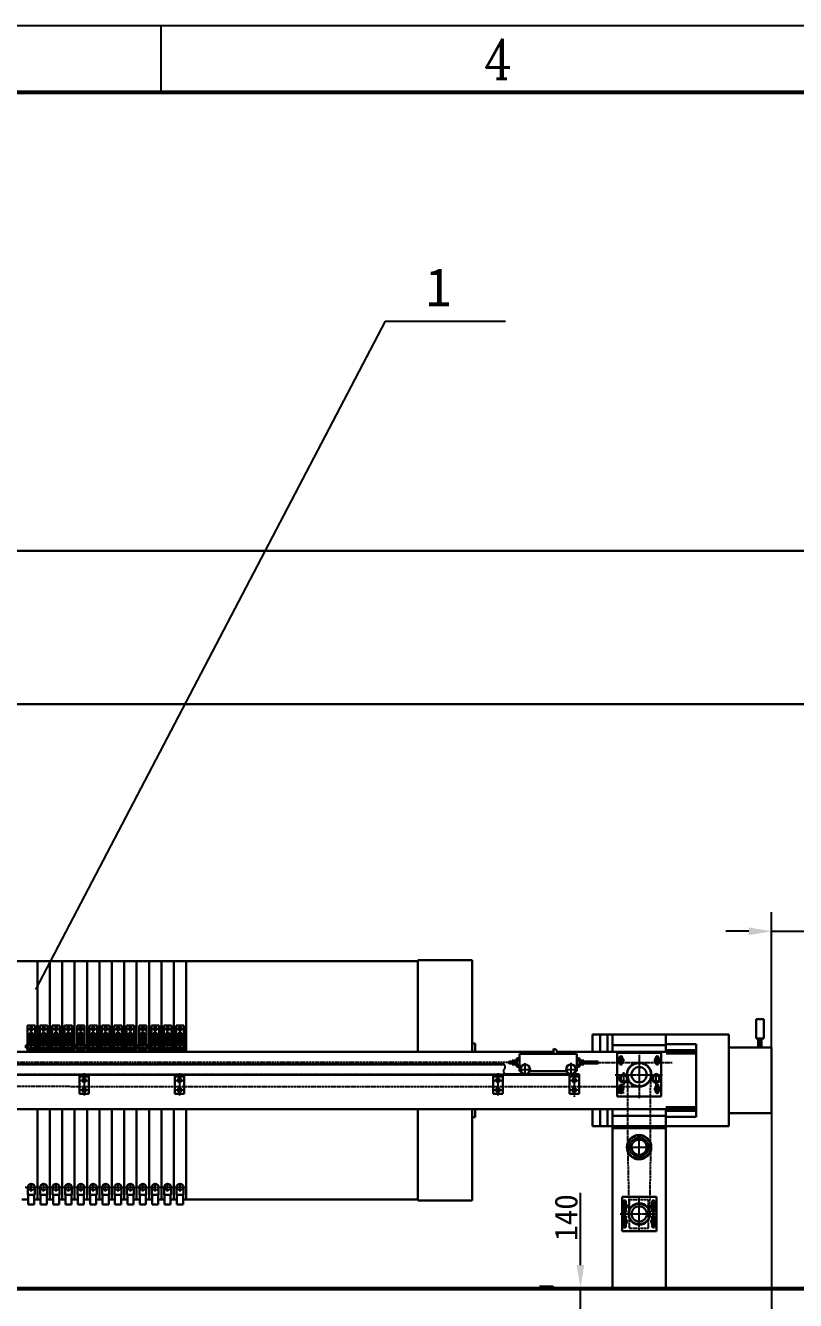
# Model space of a CAD drawing. Header units: millimetres. Extents: x 36943 to 66361, y 17600 to 38376.
# Drawn here: x 47671 to 51709, y 31693 to 38376 of the extents above; entities that cross this region are included whole.
import ezdxf
from ezdxf.enums import TextEntityAlignment as Align

# ---------------------------------------------------------------- set-up
doc = ezdxf.new("R2010")
doc.units = ezdxf.units.MM
doc.header["$PDMODE"] = 34
doc.linetypes.add('ACAD_ISO02W100', pattern=[15, 12, -3])
doc.linetypes.add('JIS_08_11', pattern=[12.8, 11, -0.6, 0.6, -0.6])
for name, color, linetype, lineweight in [('01粗实线', 7, 'Continuous', 30), ('02细实线', 5, 'Continuous', 25), ('03虚线', 3, 'ACAD_ISO02W100', 25), ('04细点划线', 1, 'JIS_08_11', 25)]:
    doc.layers.add(name, color=color, linetype=linetype, lineweight=lineweight)
doc.layers.add('09标注线', color=5, linetype='Continuous')
doc.layers.add('C', color=130, linetype='Continuous')
doc.styles.add('C', font='complex.shx', dxfattribs={"width": 0.85})
doc.styles.get("Standard").update_dxf_attribs({"font": 'SimSun.ttf'})
doc.dimstyles.new('ISO-25-50', dxfattribs={"dimtxt": 120, "dimasz": 120, "dimexe": 100, "dimexo": 0, "dimgap": 15, "dimtad": 1, "dimdec": 0, "dimdsep": 46, "dimtxsty": 'Standard', "dimcen": 10, "dimadec": 0, "dimazin": 0, "dimtfac": 1, "dimtdec": 0, "dimtmove": 0, "dimatfit": 3, "dimldrblk": 'CLOSEDBLANK', "dimfxl": 0, "dimarcsym": 0})

# ---------------------------------------------------------------- blocks, each defined once
blk = doc.blocks.new('*D17')
at = {"layer": '09标注线', "color": 0, "lineweight": -2}
for p, q in [((43118.8, 32862.9), (43118.8, 27088.3)), ((51583.8, 32674.4), (51583.8, 27088.3)), ((51463.8, 27188.3), (43238.8, 27188.3))]:
    blk.add_line(p, q, dxfattribs=at)
at = {"layer": '09标注线', "color": 0}
for points in [[(43238.8, 27208.3), (43238.8, 27168.3), (43118.8, 27188.3)], [(51463.8, 27208.3), (51463.8, 27168.3), (51583.8, 27188.3)]]:
    blk.add_solid(points, dxfattribs=at)
at = {"layer": 'Defpoints', "color": 0}
for p in [(43118.8, 32862.9), (51583.8, 32674.4), (43118.8, 27188.3)]:
    blk.add_point(p, dxfattribs=at)
at = {"layer": '09标注线', "color": 0, "insert": (47351.3, 27263.3), "char_height": 120, "attachment_point": 5}
blk.add_mtext('8270', dxfattribs=at)
blk = doc.blocks.new('_ClosedBlank')
at = {"color": 0, "linetype": 'ByBlock', "lineweight": -2}
for p, q in [((-1, 0.167), (0, 0)), ((-1, 0.167), (-1, -0.167)), ((0, 0), (-1, -0.167))]:
    blk.add_line(p, q, dxfattribs=at)
blk = doc.blocks.new('*D5')
at = {"layer": '09标注线', "color": 0, "lineweight": -2}
for p, q in [((50581.4, 31879.2), (50581.4, 32257.2)), ((50444.4, 31759.2), (50681.4, 31759.2)), ((50581.4, 31619.2), (50581.4, 31759.2)), ((50381.3, 31619.2), (50681.4, 31619.2)), ((50581.4, 31499.2), (50581.4, 31379.2))]:
    blk.add_line(p, q, dxfattribs=at)
at = {"layer": '09标注线', "color": 0}
for points in [[(50561.4, 31879.2), (50601.4, 31879.2), (50581.4, 31759.2)], [(50561.4, 31499.2), (50601.4, 31499.2), (50581.4, 31619.2)]]:
    blk.add_solid(points, dxfattribs=at)
at = {"layer": 'Defpoints', "color": 0}
for p in [(50444.4, 31759.2), (50381.3, 31619.2), (50581.4, 31619.2)]:
    blk.add_point(p, dxfattribs=at)
at = {"layer": '09标注线', "color": 0, "insert": (50506.4, 32128.2), "char_height": 120, "attachment_point": 5, "rotation": 90}
blk.add_mtext('140', dxfattribs=at)
blk = doc.blocks.new('*D3')
at = {"layer": '09标注线', "color": 0, "lineweight": -2}
for p, q in [((51583.8, 33019.4), (51583.8, 33728.7)), ((51834.2, 31759.2), (51834.2, 33728.7)), ((51463.8, 33628.7), (51343.8, 33628.7)), ((51583.8, 33628.7), (51834.2, 33628.7)), ((51954.2, 33628.7), (52456.2, 33628.7))]:
    blk.add_line(p, q, dxfattribs=at)
at = {"layer": '09标注线', "color": 0}
for points in [[(51463.8, 33648.7), (51463.8, 33608.7), (51583.8, 33628.7)], [(51954.2, 33648.7), (51954.2, 33608.7), (51834.2, 33628.7)]]:
    blk.add_solid(points, dxfattribs=at)
at = {"layer": 'Defpoints', "color": 0}
for p in [(51834.2, 33628.7), (51583.8, 33019.4), (51834.2, 31759.2)]:
    blk.add_point(p, dxfattribs=at)
at = {"layer": '09标注线', "color": 0, "insert": (52265.2, 33719.7), "char_height": 120, "attachment_point": 5}
blk.add_mtext('(250)', dxfattribs=at)

msp = doc.modelspace()

# ---------------------------------------------------------------- linework, layer by layer
at = {"color": 1, "lineweight": -3}
for q in [(47723.2, 33324.1), (50188.7, 36825.9)]:
    msp.add_line((49557.4, 36825.9), q, dxfattribs=at)
for centre, radius, start, end in [((50611.7, 32940.9), 6.05, 61.32288, 138.60618), ((50888.8, 32496.5), 40, 180.00083, 0.00083)]:
    msp.add_arc(centre, radius, start, end)
at = {"layer": '01粗实线'}
for p, q in [((43658.8, 33471.9), (49728.8, 33471.9)), ((47733.8, 32996.9), (47733.8, 33471.9)), ((47798.8, 32996.9), (47798.8, 33471.9)), ((47863.8, 32996.9), (47863.8, 33471.9)), ((47928.8, 32996.9), (47928.8, 33471.9)), ((47993.8, 32996.9), (47993.8, 33471.9)), ((48058.8, 32996.9), (48058.8, 33471.9)), ((48123.8, 32996.9), (48123.8, 33471.9)), ((48188.8, 32996.9), (48188.8, 33471.9)), ((48253.8, 32996.9), (48253.8, 33471.9)), ((48318.8, 32996.9), (48318.8, 33471.9)), ((48383.8, 32996.9), (48383.8, 33471.9)), ((48448.8, 32996.9), (48448.8, 33471.9)), ((48513.8, 32996.9), (48513.8, 33471.9)), ((49728.8, 32996.9), (49728.8, 33476.9)), ((49728.8, 33476.9), (50012.8, 33476.9)), ((50012.8, 32996.9), (50012.8, 33476.9)), ((51502.6, 33067.5), (51502.6, 33167.5)), ((51502.6, 33167.5), (51542.6, 33167.5)), ((51542.6, 33167.5), (51542.6, 33067.5)), ((47681.3, 33134.9), (47721.3, 33134.9)), ((47681.3, 32996.9), (47681.3, 33134.9)), ((47691.3, 33094.9), (47711.3, 33094.9)), ((47691.3, 33031.9), (47691.3, 33094.9)), ((47711.3, 33031.9), (47711.3, 33094.9)), ((47721.3, 32996.9), (47721.3, 33134.9)), ((47746.3, 33134.9), (47786.3, 33134.9)), ((47746.3, 32996.9), (47746.3, 33134.9)), ((47756.3, 33094.9), (47776.3, 33094.9)), ((47756.3, 33031.9), (47756.3, 33094.9)), ((47776.3, 33031.9), (47776.3, 33094.9)), ((47786.3, 32996.9), (47786.3, 33134.9)), ((47811.3, 33134.9), (47851.3, 33134.9)), ((47811.3, 32996.9), (47811.3, 33134.9)), ((47821.3, 33094.9), (47841.3, 33094.9)), ((47821.3, 33031.9), (47821.3, 33094.9)), ((47841.3, 33031.9), (47841.3, 33094.9)), ((47851.3, 32996.9), (47851.3, 33134.9)), ((47876.3, 33134.9), (47916.3, 33134.9)), ((47876.3, 32996.9), (47876.3, 33134.9)), ((47886.3, 33094.9), (47906.3, 33094.9)), ((47886.3, 33031.9), (47886.3, 33094.9)), ((47906.3, 33031.9), (47906.3, 33094.9)), ((47916.3, 32996.9), (47916.3, 33134.9)), ((47941.3, 33134.9), (47981.3, 33134.9)), ((47941.3, 32996.9), (47941.3, 33134.9)), ((47951.3, 33094.9), (47971.3, 33094.9)), ((47951.3, 33031.9), (47951.3, 33094.9)), ((47971.3, 33031.9), (47971.3, 33094.9)), ((47981.3, 32996.9), (47981.3, 33134.9)), ((48006.3, 33134.9), (48046.3, 33134.9)), ((48006.3, 32996.9), (48006.3, 33134.9)), ((48016.3, 33094.9), (48036.3, 33094.9)), ((48016.3, 33031.9), (48016.3, 33094.9)), ((48036.3, 33031.9), (48036.3, 33094.9)), ((48046.3, 32996.9), (48046.3, 33134.9)), ((48071.3, 33134.9), (48111.3, 33134.9)), ((48071.3, 32996.9), (48071.3, 33134.9)), ((48081.3, 33094.9), (48101.3, 33094.9)), ((48081.3, 33031.9), (48081.3, 33094.9)), ((48101.3, 33031.9), (48101.3, 33094.9)), ((48111.3, 32996.9), (48111.3, 33134.9)), ((48136.3, 33134.9), (48176.3, 33134.9)), ((48136.3, 32996.9), (48136.3, 33134.9)), ((48146.3, 33094.9), (48166.3, 33094.9)), ((48146.3, 33031.9), (48146.3, 33094.9)), ((48166.3, 33031.9), (48166.3, 33094.9)), ((48176.3, 32996.9), (48176.3, 33134.9)), ((48201.3, 33134.9), (48241.3, 33134.9)), ((48201.3, 32996.9), (48201.3, 33134.9)), ((48211.3, 33094.9), (48231.3, 33094.9)), ((48211.3, 33031.9), (48211.3, 33094.9)), ((48231.3, 33031.9), (48231.3, 33094.9)), ((48241.3, 32996.9), (48241.3, 33134.9)), ((48266.3, 33134.9), (48306.3, 33134.9)), ((48266.3, 32996.9), (48266.3, 33134.9)), ((48276.3, 33094.9), (48296.3, 33094.9)), ((48276.3, 33031.9), (48276.3, 33094.9)), ((48296.3, 33031.9), (48296.3, 33094.9)), ((48306.3, 32996.9), (48306.3, 33134.9)), ((48331.3, 33134.9), (48371.3, 33134.9)), ((48331.3, 32996.9), (48331.3, 33134.9)), ((48341.3, 33094.9), (48361.3, 33094.9)), ((48341.3, 33031.9), (48341.3, 33094.9)), ((48361.3, 33031.9), (48361.3, 33094.9)), ((48371.3, 32996.9), (48371.3, 33134.9)), ((48396.3, 33134.9), (48436.3, 33134.9)), ((48396.3, 32996.9), (48396.3, 33134.9)), ((48406.3, 33094.9), (48426.3, 33094.9)), ((48406.3, 33031.9), (48406.3, 33094.9)), ((48426.3, 33031.9), (48426.3, 33094.9)), ((48436.3, 32996.9), (48436.3, 33134.9)), ((48461.3, 33134.9), (48501.3, 33134.9)), ((48461.3, 32996.9), (48461.3, 33134.9)), ((48471.3, 33094.9), (48491.3, 33094.9)), ((48471.3, 33031.9), (48471.3, 33094.9)), ((48491.3, 33031.9), (48491.3, 33094.9)), ((48501.3, 32996.9), (48501.3, 33134.9)), ((50643.8, 33086.9), (50643.8, 32996.9)), ((51358.8, 33086.9), (50643.8, 33086.9)), ((50683.8, 33086.9), (50683.8, 32996.9)), ((50723.8, 33086.9), (50723.8, 32996.9)), ((50748.8, 33086.9), (50748.8, 32996.9)), ((51028.8, 33086.9), (51028.8, 32996.9)), ((51358.8, 32606.9), (51358.8, 33086.9)), ((47673.3, 33031.9), (47729.3, 33031.9)), ((47673.3, 33031.9), (47673.3, 33016.9)), ((47673.3, 33016.9), (47729.3, 33016.9)), ((47691.3, 32996.9), (47691.3, 33016.9)), ((47711.3, 32996.9), (47711.3, 33016.9)), ((47729.3, 33031.9), (47729.3, 33016.9)), ((47738.3, 33031.9), (47794.3, 33031.9)), ((47738.3, 33031.9), (47738.3, 33016.9)), ((47738.3, 33016.9), (47794.3, 33016.9)), ((47756.3, 32996.9), (47756.3, 33016.9)), ((47776.3, 32996.9), (47776.3, 33016.9)), ((47794.3, 33031.9), (47794.3, 33016.9)), ((47803.3, 33031.9), (47859.3, 33031.9)), ((47803.3, 33031.9), (47803.3, 33016.9)), ((47803.3, 33016.9), (47859.3, 33016.9)), ((47821.3, 32996.9), (47821.3, 33016.9)), ((47841.3, 32996.9), (47841.3, 33016.9)), ((47859.3, 33031.9), (47859.3, 33016.9)), ((47868.3, 33031.9), (47924.3, 33031.9)), ((47868.3, 33031.9), (47868.3, 33016.9)), ((47868.3, 33016.9), (47924.3, 33016.9)), ((47886.3, 32996.9), (47886.3, 33016.9)), ((47906.3, 32996.9), (47906.3, 33016.9)), ((47924.3, 33031.9), (47924.3, 33016.9)), ((47933.3, 33031.9), (47989.3, 33031.9)), ((47933.3, 33031.9), (47933.3, 33016.9)), ((47933.3, 33016.9), (47989.3, 33016.9)), ((47951.3, 32996.9), (47951.3, 33016.9)), ((47971.3, 32996.9), (47971.3, 33016.9)), ((47989.3, 33031.9), (47989.3, 33016.9)), ((47998.3, 33031.9), (48054.3, 33031.9)), ((47998.3, 33031.9), (47998.3, 33016.9)), ((47998.3, 33016.9), (48054.3, 33016.9)), ((48016.3, 32996.9), (48016.3, 33016.9)), ((48036.3, 32996.9), (48036.3, 33016.9)), ((48054.3, 33031.9), (48054.3, 33016.9)), ((48063.3, 33031.9), (48119.3, 33031.9)), ((48063.3, 33031.9), (48063.3, 33016.9)), ((48063.3, 33016.9), (48119.3, 33016.9)), ((48081.3, 32996.9), (48081.3, 33016.9)), ((48101.3, 32996.9), (48101.3, 33016.9)), ((48119.3, 33031.9), (48119.3, 33016.9)), ((48128.3, 33031.9), (48184.3, 33031.9)), ((48128.3, 33031.9), (48128.3, 33016.9)), ((48128.3, 33016.9), (48184.3, 33016.9)), ((48146.3, 32996.9), (48146.3, 33016.9)), ((48166.3, 32996.9), (48166.3, 33016.9)), ((48184.3, 33031.9), (48184.3, 33016.9)), ((48193.3, 33031.9), (48249.3, 33031.9)), ((48193.3, 33031.9), (48193.3, 33016.9)), ((48193.3, 33016.9), (48249.3, 33016.9)), ((48211.3, 32996.9), (48211.3, 33016.9)), ((48231.3, 32996.9), (48231.3, 33016.9)), ((48249.3, 33031.9), (48249.3, 33016.9)), ((48258.3, 33031.9), (48314.3, 33031.9)), ((48258.3, 33031.9), (48258.3, 33016.9)), ((48258.3, 33016.9), (48314.3, 33016.9)), ((48276.3, 32996.9), (48276.3, 33016.9)), ((48296.3, 32996.9), (48296.3, 33016.9)), ((48314.3, 33031.9), (48314.3, 33016.9)), ((48323.3, 33031.9), (48379.3, 33031.9)), ((48323.3, 33031.9), (48323.3, 33016.9)), ((48323.3, 33016.9), (48379.3, 33016.9)), ((48341.3, 32996.9), (48341.3, 33016.9)), ((48361.3, 32996.9), (48361.3, 33016.9)), ((48379.3, 33031.9), (48379.3, 33016.9)), ((48388.3, 33031.9), (48444.3, 33031.9)), ((48388.3, 33031.9), (48388.3, 33016.9)), ((48388.3, 33016.9), (48444.3, 33016.9)), ((48406.3, 32996.9), (48406.3, 33016.9)), ((48426.3, 32996.9), (48426.3, 33016.9)), ((48444.3, 33031.9), (48444.3, 33016.9)), ((48453.3, 33031.9), (48509.3, 33031.9)), ((48453.3, 33031.9), (48453.3, 33016.9)), ((48453.3, 33016.9), (48509.3, 33016.9)), ((48471.3, 32996.9), (48471.3, 33016.9)), ((48491.3, 32996.9), (48491.3, 33016.9)), ((48509.3, 33031.9), (48509.3, 33016.9)), ((50012.8, 33039.9), (50028.8, 33039.9)), ((50028.8, 32996.9), (50028.8, 33039.9)), ((50748.8, 33031.9), (51028.8, 33031.9)), ((51028.8, 33036.9), (51188.8, 33036.9)), ((51028.8, 33036.9), (51028.8, 32996.9)), ((51188.8, 33036.9), (51188.8, 32656.9)), ((51358.8, 33019.4), (51583.8, 33019.4)), ((51542.6, 33067.5), (51502.6, 33067.5)), ((51513.9, 33067.5), (51513.9, 33019.4)), ((51531.3, 33067.5), (51531.3, 33019.4)), ((51583.8, 33019.4), (51583.8, 32674.4)), ((43638.8, 32996.9), (50440.5, 32996.9)), ((50247.1, 32950.9), (50223.9, 32950.9)), ((50223.9, 32950.9), (50223.9, 32945.6)), ((50247.1, 32959), (50247.1, 32922.9)), ((50261.8, 32964), (50247.5, 32964)), ((50247.5, 32953.9), (50261.8, 32953.9)), ((50261.8, 32895.9), (50261.8, 32985.9)), ((50261.8, 32985.9), (50561.8, 32985.9)), ((50440.5, 33012.8), (50440.5, 32985.9)), ((50459, 32996.9), (51028.8, 32996.9)), ((50459.2, 32994.2), (50459.2, 32985.9)), ((50561.8, 32895.9), (50561.8, 32985.9)), ((50561.8, 32964), (50576.2, 32964)), ((50576.2, 32953.9), (50561.8, 32953.9)), ((50576.6, 32959), (50576.6, 32922.9)), ((50576.6, 32950.9), (50599.3, 32950.9)), ((50599.3, 32950.9), (50599.3, 32945.7)), ((50773.8, 32762), (50773.8, 32992)), ((51003.8, 32992), (50773.8, 32992)), ((50786.8, 32967), (50786.8, 32963)), ((50800.8, 32967.1), (50800.8, 32963)), ((50976.8, 32967), (50976.8, 32963)), ((50990.8, 32967.1), (50990.8, 32963)), ((51003.8, 32762), (51003.8, 32992)), ((51028.8, 32996.9), (51188.8, 32996.9)), ((43453.8, 32932.9), (50178.6, 32932.9)), ((50230.9, 32944.9), (50211.9, 32944.9)), ((50230.9, 32943.8), (50211.9, 32943.8)), ((50230.9, 32938), (50211.9, 32938)), ((50230.9, 32936.9), (50211.9, 32936.9)), ((50223.9, 32936.2), (50223.9, 32930.9)), ((50247.1, 32930.9), (50223.9, 32930.9)), ((50247.5, 32928), (50261.8, 32928)), ((50261.8, 32917.8), (50247.5, 32917.8)), ((50261.8, 32895.9), (50268.5, 32895.9)), ((50315.1, 32895.9), (50508.5, 32895.9)), ((50555.1, 32895.9), (50561.8, 32895.9)), ((50576.2, 32928), (50561.8, 32928)), ((50561.8, 32917.8), (50576.2, 32917.8)), ((50576.6, 32930.9), (50599.3, 32930.9)), ((50592.7, 32944.9), (50611.7, 32944.9)), ((50592.7, 32943.8), (50611.7, 32943.8)), ((50592.7, 32938), (50611.7, 32938)), ((50592.7, 32936.9), (50611.7, 32936.9)), ((50599.3, 32936.1), (50599.3, 32930.9)), ((50786.8, 32941), (50786.8, 32937)), ((50800.8, 32941), (50800.8, 32937)), ((50976.8, 32941), (50976.8, 32937)), ((50990.8, 32941), (50990.8, 32937)), ((43453.8, 32876.9), (50573.8, 32876.9)), ((47953.8, 32876.9), (47953.8, 32776.9)), ((47953.8, 32876.9), (48003.8, 32876.9)), ((47953.8, 32866.9), (48003.8, 32866.9)), ((48003.8, 32876.9), (48003.8, 32776.9)), ((48453.8, 32876.9), (48453.8, 32776.9)), ((48453.8, 32876.9), (48503.8, 32876.9)), ((48453.8, 32866.9), (48503.8, 32866.9)), ((48503.8, 32876.9), (48503.8, 32776.9)), ((50123.8, 32876.9), (50123.8, 32776.9)), ((50123.8, 32876.9), (50173.8, 32876.9)), ((50123.8, 32866.9), (50173.8, 32866.9)), ((50173.8, 32876.9), (50173.8, 32776.9)), ((50183.9, 32879.9), (50573.8, 32879.9)), ((50523.8, 32876.9), (50523.8, 32776.9)), ((50523.8, 32876.9), (50573.8, 32876.9)), ((50523.8, 32866.9), (50573.8, 32866.9)), ((50573.8, 32876.9), (50573.8, 32879.9)), ((50573.8, 32876.9), (50573.8, 32776.9)), ((50786.8, 32812.9), (50786.8, 32817)), ((50800.8, 32812.9), (50800.8, 32817)), ((50976.8, 32812.9), (50976.8, 32817)), ((50990.8, 32812.9), (50990.8, 32817)), ((47953.8, 32776.9), (48003.8, 32776.9)), ((48453.8, 32776.9), (48503.8, 32776.9)), ((50123.8, 32776.9), (50173.8, 32776.9)), ((50523.8, 32776.9), (50573.8, 32776.9)), ((51003.8, 32762), (50773.8, 32762)), ((50786.8, 32786.9), (50786.8, 32790.9)), ((50800.8, 32787), (50800.8, 32790.9)), ((50976.8, 32787), (50976.8, 32790.9)), ((50990.8, 32786.9), (50990.8, 32790.9)), ((43358.8, 32696.9), (51188.8, 32696.9)), ((47733.8, 32696.9), (47733.8, 32221.9)), ((47798.8, 32696.9), (47798.8, 32221.9)), ((47863.8, 32696.9), (47863.8, 32221.9)), ((47928.8, 32696.9), (47928.8, 32221.9)), ((47993.8, 32696.9), (47993.8, 32221.9)), ((48058.8, 32696.9), (48058.8, 32221.9)), ((48123.8, 32696.9), (48123.8, 32221.9)), ((48188.8, 32696.9), (48188.8, 32221.9)), ((48253.8, 32696.9), (48253.8, 32221.9)), ((48318.8, 32696.9), (48318.8, 32221.9)), ((48383.8, 32696.9), (48383.8, 32221.9)), ((48448.8, 32696.9), (48448.8, 32221.9)), ((48513.8, 32696.9), (48513.8, 32221.9)), ((49728.8, 32696.9), (49728.8, 32216.9)), ((50012.8, 32696.9), (50012.8, 32216.9)), ((50028.8, 32696.9), (50028.8, 32653.9)), ((50643.8, 32696.9), (50643.8, 32606.9)), ((50683.8, 32696.9), (50683.8, 32606.9)), ((50723.8, 32696.9), (50723.8, 32606.9)), ((50748.8, 32696.9), (50748.8, 32596.9)), ((51028.8, 32696.9), (51188.8, 32696.9)), ((51028.8, 32696.9), (51028.8, 32656.9)), ((51028.8, 32696.9), (51028.8, 32596.9)), ((50012.8, 32653.9), (50028.8, 32653.9)), ((50748.8, 32661.9), (51028.8, 32661.9)), ((51028.8, 32656.9), (51188.8, 32656.9)), ((51358.8, 32674.4), (51583.8, 32674.4)), ((50643.8, 32606.9), (51358.8, 32606.9)), ((50748.8, 32596.9), (51028.8, 32596.9)), ((50748.8, 32596.9), (50748.8, 31759.2)), ((51028.8, 32596.9), (51029.3, 31759.2)), ((47683.3, 32286.9), (47683.3, 32246.9)), ((47719.3, 32286.9), (47719.3, 32246.9)), ((47748.3, 32286.9), (47748.3, 32246.9)), ((47784.3, 32286.9), (47784.3, 32246.9)), ((47813.3, 32286.9), (47813.3, 32246.9)), ((47849.3, 32286.9), (47849.3, 32246.9)), ((47878.3, 32286.9), (47878.3, 32246.9)), ((47914.3, 32286.9), (47914.3, 32246.9)), ((47943.3, 32286.9), (47943.3, 32246.9)), ((47979.3, 32286.9), (47979.3, 32246.9)), ((48008.3, 32286.9), (48008.3, 32246.9)), ((48044.3, 32286.9), (48044.3, 32246.9)), ((48073.3, 32286.9), (48073.3, 32246.9)), ((48073.3, 32286.9), (48073.3, 32246.9)), ((48109.3, 32286.9), (48109.3, 32246.9)), ((48109.3, 32286.9), (48109.3, 32246.9)), ((48138.3, 32286.9), (48138.3, 32246.9)), ((48138.3, 32286.9), (48138.3, 32246.9)), ((48174.3, 32286.9), (48174.3, 32246.9)), ((48174.3, 32286.9), (48174.3, 32246.9)), ((48203.3, 32286.9), (48203.3, 32246.9)), ((48239.3, 32286.9), (48239.3, 32246.9)), ((48268.3, 32286.9), (48268.3, 32246.9)), ((48304.3, 32286.9), (48304.3, 32246.9)), ((48333.3, 32286.9), (48333.3, 32246.9)), ((48369.3, 32286.9), (48369.3, 32246.9)), ((48398.3, 32286.9), (48398.3, 32246.9)), ((48434.3, 32286.9), (48434.3, 32246.9)), ((48463.3, 32286.9), (48463.3, 32246.9)), ((48499.3, 32286.9), (48499.3, 32246.9)), ((47652.3, 32221.9), (47685.3, 32221.9)), ((47683.3, 32246.9), (47719.3, 32246.9)), ((47685.3, 32246.9), (47685.3, 32196.9)), ((47717.3, 32246.9), (47717.3, 32196.9)), ((47717.3, 32221.9), (47750.3, 32221.9)), ((47748.3, 32246.9), (47784.3, 32246.9)), ((47750.3, 32246.9), (47750.3, 32196.9)), ((47782.3, 32246.9), (47782.3, 32196.9)), ((47782.3, 32221.9), (47815.3, 32221.9)), ((47813.3, 32246.9), (47849.3, 32246.9)), ((47815.3, 32246.9), (47815.3, 32196.9)), ((47847.3, 32246.9), (47847.3, 32196.9)), ((47847.3, 32221.9), (47880.3, 32221.9)), ((47878.3, 32246.9), (47914.3, 32246.9)), ((47880.3, 32246.9), (47880.3, 32196.9)), ((47912.3, 32246.9), (47912.3, 32196.9)), ((47912.3, 32221.9), (47945.3, 32221.9)), ((47943.3, 32246.9), (47979.3, 32246.9)), ((47945.3, 32246.9), (47945.3, 32196.9)), ((47977.3, 32246.9), (47977.3, 32196.9)), ((47977.3, 32221.9), (48010.3, 32221.9)), ((48008.3, 32246.9), (48044.3, 32246.9)), ((48010.3, 32246.9), (48010.3, 32196.9)), ((48042.3, 32246.9), (48042.3, 32196.9)), ((48042.3, 32221.9), (48075.3, 32221.9)), ((48073.3, 32246.9), (48109.3, 32246.9)), ((48073.3, 32246.9), (48109.3, 32246.9)), ((48075.3, 32246.9), (48075.3, 32196.9)), ((48075.3, 32246.9), (48075.3, 32196.9)), ((48107.3, 32246.9), (48107.3, 32196.9)), ((48107.3, 32246.9), (48107.3, 32196.9)), ((48107.3, 32221.9), (48140.3, 32221.9)), ((48138.3, 32246.9), (48174.3, 32246.9)), ((48138.3, 32246.9), (48174.3, 32246.9)), ((48140.3, 32246.9), (48140.3, 32196.9)), ((48140.3, 32246.9), (48140.3, 32196.9)), ((48172.3, 32246.9), (48172.3, 32196.9)), ((48172.3, 32246.9), (48172.3, 32196.9)), ((48172.3, 32221.9), (48205.3, 32221.9)), ((48203.3, 32246.9), (48239.3, 32246.9)), ((48205.3, 32246.9), (48205.3, 32196.9)), ((48237.3, 32246.9), (48237.3, 32196.9)), ((48237.3, 32221.9), (48270.3, 32221.9)), ((48268.3, 32246.9), (48304.3, 32246.9)), ((48270.3, 32246.9), (48270.3, 32196.9)), ((48302.3, 32246.9), (48302.3, 32196.9)), ((48302.3, 32221.9), (48335.3, 32221.9)), ((48333.3, 32246.9), (48369.3, 32246.9)), ((48335.3, 32246.9), (48335.3, 32196.9)), ((48367.3, 32246.9), (48367.3, 32196.9)), ((48367.3, 32221.9), (48400.3, 32221.9)), ((48398.3, 32246.9), (48434.3, 32246.9)), ((48400.3, 32246.9), (48400.3, 32196.9)), ((48432.3, 32246.9), (48432.3, 32196.9)), ((48432.3, 32221.9), (48465.3, 32221.9)), ((48463.3, 32246.9), (48499.3, 32246.9)), ((48465.3, 32246.9), (48465.3, 32196.9)), ((48497.3, 32246.9), (48497.3, 32196.9)), ((49728.8, 32216.9), (50012.8, 32216.9)), ((50799.5, 32236.9), (50979.5, 32236.9)), ((50799.5, 32056.9), (50799.5, 32236.9)), ((50979.5, 32056.9), (50979.5, 32236.9)), ((47685.3, 32196.9), (47717.3, 32196.9)), ((47750.3, 32196.9), (47782.3, 32196.9)), ((47815.3, 32196.9), (47847.3, 32196.9)), ((47880.3, 32196.9), (47912.3, 32196.9)), ((47945.3, 32196.9), (47977.3, 32196.9)), ((48010.3, 32196.9), (48042.3, 32196.9)), ((48075.3, 32196.9), (48107.3, 32196.9)), ((48075.3, 32196.9), (48107.3, 32196.9)), ((48140.3, 32196.9), (48172.3, 32196.9)), ((48140.3, 32196.9), (48172.3, 32196.9)), ((48205.3, 32196.9), (48237.3, 32196.9)), ((48270.3, 32196.9), (48302.3, 32196.9)), ((48335.3, 32196.9), (48367.3, 32196.9)), ((48400.3, 32196.9), (48432.3, 32196.9)), ((48465.3, 32196.9), (48497.3, 32196.9)), ((50807.8, 32197.3), (50807.8, 32211.9)), ((50807.8, 32161.9), (50807.8, 32176.5)), ((50819.8, 32197.3), (50819.8, 32211.9)), ((50819.8, 32161.9), (50819.8, 32176.5)), ((50957.8, 32197.3), (50957.8, 32211.9)), ((50957.8, 32161.9), (50957.8, 32176.5)), ((50969.8, 32197.3), (50969.8, 32211.9)), ((50969.8, 32161.9), (50969.8, 32176.5)), ((50807.8, 32131.9), (50807.8, 32117.3)), ((50807.8, 32096.5), (50807.8, 32081.9)), ((50819.8, 32131.9), (50819.8, 32117.3)), ((50819.8, 32096.5), (50819.8, 32081.9)), ((50957.8, 32131.9), (50957.8, 32117.3)), ((50957.8, 32096.5), (50957.8, 32081.9)), ((50969.8, 32131.9), (50969.8, 32117.3)), ((50969.8, 32096.5), (50969.8, 32081.9)), ((50799.5, 32056.9), (50979.5, 32056.9)), ((50436.2, 31766.9), (50366.2, 31766.9)), ((50436.2, 31766.9), (50444.4, 31759.2))]:
    msp.add_line(p, q, dxfattribs=at)
for points in [[(47701.3, 33123.4), (47695.6, 33120.2), (47695.6, 33113.7), (47701.3, 33110.4), (47706.9, 33113.7), (47706.9, 33120.2)], [(47766.3, 33123.4), (47760.6, 33120.2), (47760.6, 33113.7), (47766.3, 33110.4), (47771.9, 33113.7), (47771.9, 33120.2)], [(47831.3, 33123.4), (47825.6, 33120.2), (47825.6, 33113.7), (47831.3, 33110.4), (47836.9, 33113.7), (47836.9, 33120.2)], [(47896.3, 33123.4), (47890.6, 33120.2), (47890.6, 33113.7), (47896.3, 33110.4), (47901.9, 33113.7), (47901.9, 33120.2)], [(47961.3, 33123.4), (47955.6, 33120.2), (47955.6, 33113.7), (47961.3, 33110.4), (47966.9, 33113.7), (47966.9, 33120.2)], [(48026.3, 33123.4), (48020.6, 33120.2), (48020.6, 33113.7), (48026.3, 33110.4), (48031.9, 33113.7), (48031.9, 33120.2)], [(48091.3, 33123.4), (48085.6, 33120.2), (48085.6, 33113.7), (48091.3, 33110.4), (48096.9, 33113.7), (48096.9, 33120.2)], [(48156.3, 33123.4), (48150.6, 33120.2), (48150.6, 33113.7), (48156.3, 33110.4), (48161.9, 33113.7), (48161.9, 33120.2)], [(48221.3, 33123.4), (48215.6, 33120.2), (48215.6, 33113.7), (48221.3, 33110.4), (48226.9, 33113.7), (48226.9, 33120.2)], [(48286.3, 33123.4), (48280.6, 33120.2), (48280.6, 33113.7), (48286.3, 33110.4), (48291.9, 33113.7), (48291.9, 33120.2)], [(48351.3, 33123.4), (48345.6, 33120.2), (48345.6, 33113.7), (48351.3, 33110.4), (48356.9, 33113.7), (48356.9, 33120.2)], [(48416.3, 33123.4), (48410.6, 33120.2), (48410.6, 33113.7), (48416.3, 33110.4), (48421.9, 33113.7), (48421.9, 33120.2)], [(48481.3, 33123.4), (48475.6, 33120.2), (48475.6, 33113.7), (48481.3, 33110.4), (48486.9, 33113.7), (48486.9, 33120.2)], [(50793.8, 32941.5), (50784.7, 32946.8), (50784.7, 32957.3), (50793.8, 32962.5), (50802.9, 32957.3), (50802.9, 32946.8)], [(50983.8, 32941.5), (50974.7, 32946.8), (50974.7, 32957.3), (50983.8, 32962.5), (50992.9, 32957.3), (50992.9, 32946.8)], [(47978.8, 32856.9), (47970.1, 32851.9), (47970.1, 32841.9), (47978.8, 32836.9), (47987.4, 32841.9), (47987.4, 32851.9)], [(48478.8, 32856.9), (48470.1, 32851.9), (48470.1, 32841.9), (48478.8, 32836.9), (48487.4, 32841.9), (48487.4, 32851.9)], [(50148.8, 32856.9), (50140.1, 32851.9), (50140.1, 32841.9), (50148.8, 32836.9), (50157.4, 32841.9), (50157.4, 32851.9)], [(50548.8, 32856.9), (50540.1, 32851.9), (50540.1, 32841.9), (50548.8, 32836.9), (50557.4, 32841.9), (50557.4, 32851.9)], [(47978.8, 32806.9), (47970.1, 32801.9), (47970.1, 32791.9), (47978.8, 32786.9), (47987.4, 32791.9), (47987.4, 32801.9)], [(48478.8, 32806.9), (48470.1, 32801.9), (48470.1, 32791.9), (48478.8, 32786.9), (48487.4, 32791.9), (48487.4, 32801.9)], [(50148.8, 32806.9), (50140.1, 32801.9), (50140.1, 32791.9), (50148.8, 32786.9), (50157.4, 32791.9), (50157.4, 32801.9)], [(50548.8, 32806.9), (50540.1, 32801.9), (50540.1, 32791.9), (50548.8, 32786.9), (50557.4, 32791.9), (50557.4, 32801.9)], [(50793.8, 32812.4), (50802.9, 32807.2), (50802.9, 32796.7), (50793.8, 32791.4), (50784.7, 32796.7), (50784.7, 32807.2)], [(50983.8, 32812.4), (50974.7, 32807.2), (50974.7, 32796.7), (50983.8, 32791.4), (50992.9, 32796.7), (50992.9, 32807.2)], [(50813.8, 32176.9), (50822.4, 32181.9), (50822.4, 32191.9), (50813.8, 32196.9), (50805.1, 32191.9), (50805.1, 32181.9)], [(50963.8, 32176.9), (50955.1, 32181.9), (50955.1, 32191.9), (50963.8, 32196.9), (50972.4, 32191.9), (50972.4, 32181.9)], [(50813.8, 32116.9), (50822.4, 32111.9), (50822.4, 32101.9), (50813.8, 32096.9), (50805.1, 32101.9), (50805.1, 32111.9)], [(50963.8, 32116.9), (50955.1, 32111.9), (50955.1, 32101.9), (50963.8, 32096.9), (50972.4, 32101.9), (50972.4, 32111.9)]]:
    msp.add_lwpolyline(points, close=True, dxfattribs=at)
for centre, radius in [((47701.3, 33116.9), 9), ((47701.3, 33116.9), 7.97), ((47701.3, 33116.9), 5.63), ((47766.3, 33116.9), 9), ((47766.3, 33116.9), 7.97), ((47766.3, 33116.9), 5.63), ((47831.3, 33116.9), 9), ((47831.3, 33116.9), 7.97), ((47831.3, 33116.9), 5.63), ((47896.3, 33116.9), 9), ((47896.3, 33116.9), 7.97), ((47896.3, 33116.9), 5.63), ((47961.3, 33116.9), 9), ((47961.3, 33116.9), 7.97), ((47961.3, 33116.9), 5.63), ((48026.3, 33116.9), 9), ((48026.3, 33116.9), 7.97), ((48026.3, 33116.9), 5.63), ((48091.3, 33116.9), 9), ((48091.3, 33116.9), 7.97), ((48091.3, 33116.9), 5.63), ((48156.3, 33116.9), 9), ((48156.3, 33116.9), 7.97), ((48156.3, 33116.9), 5.63), ((48221.3, 33116.9), 9), ((48221.3, 33116.9), 7.97), ((48221.3, 33116.9), 5.63), ((48286.3, 33116.9), 9), ((48286.3, 33116.9), 7.97), ((48286.3, 33116.9), 5.63), ((48351.3, 33116.9), 9), ((48351.3, 33116.9), 7.97), ((48351.3, 33116.9), 5.63), ((48416.3, 33116.9), 9), ((48416.3, 33116.9), 7.97), ((48416.3, 33116.9), 5.63), ((48481.3, 33116.9), 9), ((48481.3, 33116.9), 7.97), ((48481.3, 33116.9), 5.63), ((50793.8, 32952), 13), ((50793.8, 32952), 10.5), ((50983.8, 32952), 13), ((50983.8, 32952), 10.5), ((50211.9, 32940.9), 2.87), ((50230.9, 32940.9), 2.87), ((50230.9, 32940.9), 2.87), ((50291.8, 32904.9), 25), ((50531.8, 32904.9), 25), ((50592.7, 32940.9), 2.87), ((50611.7, 32940.9), 2.87), ((50611.7, 32940.9), 2.87), ((50630.8, 32940.9), 2.87), ((50630.8, 32940.8), 2.87), ((50649.8, 32940.8), 2.87), ((50649.8, 32940.7), 2.87), ((50668.9, 32940.7), 2.87), ((50888.8, 32877), 64), ((50888.8, 32877), 40), ((47978.8, 32846.9), 8.66), ((48478.8, 32846.9), 8.66), ((50148.8, 32846.9), 8.66), ((50548.8, 32846.9), 8.66), ((50793.8, 32801.9), 13), ((50983.8, 32801.9), 13), ((47978.8, 32796.9), 8.66), ((48478.8, 32796.9), 8.66), ((50148.8, 32796.9), 8.66), ((50548.8, 32796.9), 8.66), ((50793.8, 32801.9), 10.5), ((50983.8, 32801.9), 10.5), ((50888.8, 32496.9), 64), ((50888.8, 32496.9), 40), ((50813.8, 32186.9), 12), ((50813.8, 32186.9), 10), ((50889.5, 32146.9), 56.1), ((50889.5, 32146.9), 40), ((50963.8, 32186.9), 12), ((50963.8, 32186.9), 10), ((50813.8, 32106.9), 12), ((50813.8, 32106.9), 10), ((50963.8, 32106.9), 12), ((50963.8, 32106.9), 10)]:
    msp.add_circle(centre, radius, dxfattribs=at)
for centre, radius, start, end in [((50280, 32959), 32.9, 171.12562, 188.87438), ((50460.1, 32940.9), 213.1, 176.51366, 183.48634), ((50440.5, 32994.2), 18.6, 0, 90.15132), ((50543.6, 32959), 32.9, 351.12562, 8.87438), ((50363.5, 32940.9), 213.1, 356.51366, 3.48634), ((50793.8, 32967), 7, 359.02588, 179.9989), ((50983.8, 32967), 7, 359.02588, 179.9989), ((50211.9, 32941), 6.05, 59.34934, 297.7556), ((50211.7, 32940.9), 4.01, 87.07228, 272.92772), ((50221.2, 32902.2), 34.1, 78.43996, 100.98983), ((50221.5, 32977.3), 31.7, 258.13555, 281.88158), ((50230.9, 32940.9), 6.05, 241.54571, 118.67712), ((50280, 32922.9), 32.9, 171.12562, 188.87438), ((50543.6, 32922.9), 32.9, 351.12562, 8.87438), ((50592.7, 32940.9), 6.05, 61.32288, 298.45429), ((50602.1, 32977.3), 31.7, 258.11842, 281.86445), ((50602.4, 32902.2), 34.1, 79.01017, 101.56004), ((50611.7, 32940.9), 6.05, 221.39382, 298.45429), ((50611.7, 32941), 6.05, 242.2444, 120.65066), ((50611.9, 32940.9), 4.01, 267.07228, 92.92772), ((50621.2, 32977.3), 31.7, 258.11842, 281.86445), ((50621.5, 32902.2), 34.1, 79.01017, 101.56004), ((50630.8, 32940.8), 6.05, 61.32288, 298.45429), ((50630.8, 32941), 6.05, 242.2444, 120.65066), ((50640.2, 32977.2), 31.7, 258.11842, 281.86445), ((50640.5, 32902.1), 34.1, 79.01017, 101.56004), ((50649.8, 32940.7), 6.05, 61.32288, 298.45429), ((50649.8, 32940.9), 6.05, 242.2444, 120.65066), ((50659.3, 32977.1), 31.7, 258.11842, 281.86445), ((50659.6, 32902), 34.1, 79.01017, 101.56004), ((50668.9, 32940.8), 6.05, 242.2444, 120.65066), ((50793.8, 32937), 7, 179.9989, 359.99987), ((50983.8, 32937), 7, 179.9989, 0.00083), ((50793.8, 32817), 7, 359.99917, 180.0011), ((50983.8, 32817), 7, 359.9989, 180.00083), ((50793.8, 32787), 7, 179.02615, 359.99917), ((50983.8, 32787), 7, 180.00083, 0.97385), ((47701.3, 32286.9), 18, 0, 180), ((47766.3, 32286.9), 18, 0, 180), ((47831.3, 32286.9), 18, 0, 180), ((47896.3, 32286.9), 18, 0, 180), ((47961.3, 32286.9), 18, 0, 180), ((48026.3, 32286.9), 18, 0, 180), ((48091.3, 32286.9), 18, 0, 180), ((48091.3, 32286.9), 18, 0, 180), ((48156.3, 32286.9), 18, 0, 180), ((48156.3, 32286.9), 18, 0, 180), ((48221.3, 32286.9), 18, 0, 180), ((48286.3, 32286.9), 18, 0, 180), ((48351.3, 32286.9), 18, 0, 180), ((48416.3, 32286.9), 18, 0, 180), ((48481.3, 32286.9), 18, 0, 180), ((50813.8, 32211.9), 6, 0, 180), ((50963.8, 32211.9), 6, 0, 180), ((50813.8, 32161.9), 6, 180, 0), ((50963.8, 32161.9), 6, 180, 0), ((50813.8, 32131.9), 6, 0, 180), ((50813.8, 32081.9), 6, 180, 0), ((50963.8, 32131.9), 6, 0, 180), ((50963.8, 32081.9), 6, 180, 0)]:
    msp.add_arc(centre, radius, start, end, dxfattribs=at)
for points in [[(50230.9, 32944.9), (50234, 32943.6), (50234, 32943.3), (50231.9, 32943.6)], [(50230.9, 32936.9), (50234, 32938.3), (50234, 32938.6), (50231.9, 32938.2)], [(50592.7, 32944.9), (50589.6, 32943.6), (50589.6, 32943.3), (50591.7, 32943.6)], [(50592.7, 32936.9), (50589.6, 32938.3), (50589.6, 32938.6), (50591.7, 32938.2)]]:
    msp.add_spline(points, degree=3, dxfattribs=at)
at = {"layer": '02细实线'}
for p, q in [((51033.5, 33011.1), (51033.5, 32982.7)), ((51037.9, 33011.1), (51037.9, 32982.7)), ((51042.3, 33011.1), (51042.3, 32982.7)), ((51046.7, 33011.1), (51046.7, 32982.7)), ((51051.1, 33011.1), (51051.1, 32982.7)), ((51055.5, 33011.1), (51055.5, 32982.7)), ((51059.9, 33011.1), (51059.9, 32982.7)), ((51064.3, 33011.1), (51064.3, 32982.7)), ((51068.7, 33011.1), (51068.7, 32982.7)), ((51073.1, 33011.1), (51073.1, 32982.7)), ((51077.5, 33011.1), (51077.5, 32982.7)), ((51081.9, 33011.1), (51081.9, 32982.7)), ((51086.3, 33011.1), (51086.3, 32982.7)), ((51090.7, 33011.1), (51090.7, 32982.7)), ((51095.1, 33011.1), (51095.1, 32982.7)), ((51099.5, 33011.1), (51099.5, 32982.7)), ((51104, 33011.1), (51104, 32982.7)), ((51108.4, 33011.1), (51108.4, 32982.7)), ((51112.8, 33011.1), (51112.8, 32982.7)), ((51117.2, 33011.1), (51117.2, 32982.7)), ((51121.6, 33011.1), (51121.6, 32982.7)), ((51126, 33011.1), (51126, 32982.7)), ((51130.4, 33011.1), (51130.4, 32982.7)), ((51134.8, 33011.1), (51134.8, 32982.7)), ((51139.2, 33011.1), (51139.2, 32982.7)), ((51143.6, 33011.1), (51143.6, 32982.7)), ((51148, 33011.1), (51148, 32982.7)), ((51152.4, 33011.1), (51152.4, 32982.7)), ((51156.8, 33011.1), (51156.8, 32982.7)), ((51161.2, 33011.1), (51161.2, 32982.7)), ((51165.6, 33011.1), (51165.6, 32982.7)), ((51170, 33011.1), (51170, 32982.7)), ((51174.4, 33011.1), (51174.4, 32982.7)), ((51178.8, 33011.1), (51178.8, 32982.7)), ((51183.2, 33011.1), (51183.2, 32982.7)), ((51187.6, 33011.1), (51187.6, 32982.7)), ((51033.5, 32682.7), (51033.5, 32711.1)), ((51037.9, 32682.7), (51037.9, 32711.1)), ((51042.3, 32682.7), (51042.3, 32711.1)), ((51046.7, 32682.7), (51046.7, 32711.1)), ((51051.1, 32682.7), (51051.1, 32711.1)), ((51055.5, 32682.7), (51055.5, 32711.1)), ((51059.9, 32682.7), (51059.9, 32711.1)), ((51064.3, 32682.7), (51064.3, 32711.1)), ((51068.7, 32682.7), (51068.7, 32711.1)), ((51073.1, 32682.7), (51073.1, 32711.1)), ((51077.5, 32682.7), (51077.5, 32711.1)), ((51081.9, 32682.7), (51081.9, 32711.1)), ((51086.3, 32682.7), (51086.3, 32711.1)), ((51090.7, 32682.7), (51090.7, 32711.1)), ((51095.1, 32682.7), (51095.1, 32711.1)), ((51099.5, 32682.7), (51099.5, 32711.1)), ((51104, 32682.7), (51104, 32711.1)), ((51108.4, 32682.7), (51108.4, 32711.1)), ((51112.8, 32682.7), (51112.8, 32711.1)), ((51117.2, 32682.7), (51117.2, 32711.1)), ((51121.6, 32682.7), (51121.6, 32711.1)), ((51126, 32682.7), (51126, 32711.1)), ((51130.4, 32682.7), (51130.4, 32711.1)), ((51134.8, 32682.7), (51134.8, 32711.1)), ((51139.2, 32682.7), (51139.2, 32711.1)), ((51143.6, 32682.7), (51143.6, 32711.1)), ((51148, 32682.7), (51148, 32711.1)), ((51152.4, 32682.7), (51152.4, 32711.1)), ((51156.8, 32682.7), (51156.8, 32711.1)), ((51161.2, 32682.7), (51161.2, 32711.1)), ((51165.6, 32682.7), (51165.6, 32711.1)), ((51170, 32682.7), (51170, 32711.1)), ((51174.4, 32682.7), (51174.4, 32711.1)), ((51178.8, 32682.7), (51178.8, 32711.1)), ((51183.2, 32682.7), (51183.2, 32711.1)), ((51187.6, 32682.7), (51187.6, 32711.1))]:
    msp.add_line(p, q, dxfattribs=at)
msp.add_spline([(50178.6, 32932.9), (50184.8, 32912.8), (50177.9, 32900.2), (50185.8, 32876.9)], degree=3, dxfattribs=at)
at = {"layer": '03虚线'}
for p, q in [((50203.1, 32940.9), (43253.8, 32942.9)), ((44623.8, 32929.9), (50180.4, 32929.9)), ((50678.5, 32941), (51062.9, 32941)), ((43087.4, 32879.9), (50183.9, 32879.9)), ((50888.8, 32813), (43253.8, 32816)), ((50828.1, 32856.8), (50828.5, 32496.9)), ((50949, 32496.9), (50949.5, 32856.8)), ((50828.5, 32496.9), (50836, 32146.9)), ((50949, 32496.9), (50943, 32146.9)), ((50838.8, 32221.9), (50938.8, 32221.9)), ((50838.8, 32071.9), (50838.8, 32221.9)), ((50938.8, 32071.9), (50938.8, 32221.9)), ((50838.8, 32071.9), (50938.8, 32071.9))]:
    msp.add_line(p, q, dxfattribs=at)
for points in [[(50808.8, 32838.3), (50824.7, 32847.5), (50824.7, 32866), (50808.8, 32875.2), (50792.8, 32866), (50792.8, 32847.5)], [(50978.8, 32838.3), (50994.7, 32847.5), (50994.7, 32866), (50978.8, 32875.2), (50962.8, 32866), (50962.8, 32847.5)]]:
    msp.add_lwpolyline(points, close=True, dxfattribs=at)
for centre, radius in [((50888.8, 32877), 60.7), ((47978.8, 32846.9), 4.25), ((48478.8, 32846.9), 4.25), ((50148.8, 32846.9), 4.25), ((50548.8, 32846.9), 4.25), ((50808.8, 32856.8), 24), ((50808.8, 32856.8), 21.7), ((50808.8, 32856.8), 16), ((50978.8, 32856.8), 24), ((50978.8, 32856.8), 21.7), ((50978.8, 32856.8), 16), ((47978.8, 32796.9), 4.25), ((48478.8, 32796.9), 4.25), ((50148.8, 32796.9), 4.25), ((50548.8, 32796.9), 4.25), ((50888.8, 32496.9), 60.2), ((50888.8, 32546.9), 4.25), ((50838.8, 32496.9), 4.25), ((50938.8, 32496.9), 4.25), ((50888.8, 32446.9), 4.25), ((47701.3, 32286.9), 16), ((47766.3, 32286.9), 16), ((47831.3, 32286.9), 16), ((47896.3, 32286.9), 16), ((47961.3, 32286.9), 16), ((48026.3, 32286.9), 16), ((48091.3, 32286.9), 16), ((48091.3, 32286.9), 16), ((48156.3, 32286.9), 16), ((48156.3, 32286.9), 16), ((48221.3, 32286.9), 16), ((48286.3, 32286.9), 16), ((48351.3, 32286.9), 16), ((48416.3, 32286.9), 16), ((48481.3, 32286.9), 16), ((50813.8, 32186.9), 4.25), ((50889.5, 32146.9), 53.5), ((50963.8, 32186.9), 4.25), ((50813.8, 32106.9), 4.25), ((50963.8, 32106.9), 4.25)]:
    msp.add_circle(centre, radius, dxfattribs=at)
for centre, start, end in [((47978.8, 32846.9), 90, 0), ((48478.8, 32846.9), 90, 0), ((50148.8, 32846.9), 90, 0), ((50548.8, 32846.9), 90, 0), ((47978.8, 32796.9), 90, 0), ((48478.8, 32796.9), 90, 0), ((50148.8, 32796.9), 90, 0), ((50548.8, 32796.9), 90, 0), ((50888.8, 32546.9), 84.58621, 6.82596), ((50838.8, 32496.9), 84.58621, 6.82596), ((50938.8, 32496.9), 84.58621, 6.82596), ((50888.8, 32446.9), 84.58621, 6.82596), ((50813.8, 32186.9), 84.58621, 6.82596), ((50963.8, 32186.9), 173.17404, 95.41379), ((50813.8, 32106.9), 353.17404, 275.41379), ((50963.8, 32106.9), 264.58621, 186.82596)]:
    msp.add_arc(centre, 5, start, end, dxfattribs=at)
at = {"layer": '04细点划线'}
for p, q in [((47681.3, 33116.9), (47721.3, 33116.9)), ((47701.3, 32996.9), (47701.3, 33134.9)), ((47746.3, 33116.9), (47786.3, 33116.9)), ((47766.3, 32996.9), (47766.3, 33134.9)), ((47811.3, 33116.9), (47851.3, 33116.9)), ((47831.3, 32996.9), (47831.3, 33134.9)), ((47876.3, 33116.9), (47916.3, 33116.9)), ((47896.3, 32996.9), (47896.3, 33134.9)), ((47941.3, 33116.9), (47981.3, 33116.9)), ((47961.3, 32996.9), (47961.3, 33134.9)), ((48006.3, 33116.9), (48046.3, 33116.9)), ((48026.3, 32996.9), (48026.3, 33134.9)), ((48071.3, 33116.9), (48111.3, 33116.9)), ((48091.3, 32996.9), (48091.3, 33134.9)), ((48136.3, 33116.9), (48176.3, 33116.9)), ((48156.3, 32996.9), (48156.3, 33134.9)), ((48201.3, 33116.9), (48241.3, 33116.9)), ((48221.3, 32996.9), (48221.3, 33134.9)), ((48266.3, 33116.9), (48306.3, 33116.9)), ((48286.3, 32996.9), (48286.3, 33134.9)), ((48331.3, 33116.9), (48371.3, 33116.9)), ((48351.3, 32996.9), (48351.3, 33134.9)), ((48396.3, 33116.9), (48436.3, 33116.9)), ((48416.3, 32996.9), (48416.3, 33134.9)), ((48461.3, 33116.9), (48501.3, 33116.9)), ((48481.3, 32996.9), (48481.3, 33134.9)), ((51522.6, 33019.4), (51522.6, 33067.5)), ((50812, 32952), (50774, 32952)), ((50803.1, 32967), (50784.9, 32967)), ((50793.8, 32927.3), (50793.8, 32976.4)), ((50888.8, 32981.7), (50888.8, 32751.7)), ((51001.4, 32952), (50967, 32952)), ((50993.1, 32967), (50974.9, 32967)), ((50983.8, 32975.9), (50983.8, 32927.8)), ((47978.8, 32885.5), (47978.8, 32768.2)), ((48478.8, 32884.9), (48478.8, 32768.2)), ((50148.8, 32884.3), (50148.8, 32768.2)), ((50239.8, 32940.9), (50203.1, 32940.9)), ((50211.9, 32936.3), (50211.9, 32945.7)), ((50242.2, 32940.9), (50219.4, 32940.9)), ((50235.8, 32940.9), (50225.8, 32940.9)), ((50230.9, 32936.3), (50230.9, 32945.7)), ((50262.8, 32904.9), (50323.2, 32904.9)), ((50291.8, 32871.5), (50291.8, 32937.8)), ((50502.8, 32904.9), (50563.2, 32904.9)), ((50531.8, 32874.1), (50531.8, 32939.5)), ((50548.8, 32883.9), (50548.8, 32760.6)), ((50583.8, 32940.9), (50678.5, 32941)), ((50592.7, 32936.3), (50592.7, 32945.7)), ((50611.7, 32936.3), (50611.7, 32945.7)), ((50630.8, 32936.2), (50630.8, 32945.6)), ((50649.8, 32936.1), (50649.8, 32945.5)), ((50668.9, 32936.1), (50668.9, 32945.5)), ((50803.1, 32937), (50784.9, 32937)), ((50808.8, 32821.9), (50808.8, 32890.1)), ((50992.9, 32937), (50974.7, 32937)), ((50978.8, 32823.4), (50978.8, 32887.2)), ((47953.8, 32846.9), (48003.8, 32846.9)), ((48453.8, 32846.9), (48503.8, 32846.9)), ((50123.8, 32846.9), (50173.8, 32846.9)), ((50523.8, 32846.9), (50573.8, 32846.9)), ((50762.6, 32877), (51011.6, 32877)), ((50785, 32817), (50803.1, 32817)), ((50793.8, 32779.1), (50793.8, 32826.4)), ((50992.5, 32817), (50974.5, 32817)), ((50983.8, 32827.8), (50983.8, 32778)), ((47953.8, 32796.9), (48003.8, 32796.9)), ((48453.8, 32796.9), (48503.8, 32796.9)), ((50123.8, 32796.9), (50173.8, 32796.9)), ((50523.8, 32796.9), (50573.8, 32796.9)), ((50810.8, 32781.8), (50774.6, 32781.8)), ((50784, 32787), (50803.1, 32787)), ((51003.3, 32802), (50967, 32802)), ((50993.5, 32787), (50974.5, 32787)), ((50888.8, 32433), (50888.8, 32560)), ((50822.1, 32496.9), (50955, 32496.9)), ((47668.8, 32286.9), (47733.8, 32286.9)), ((47701.3, 32265), (47701.3, 32308.5)), ((47733.8, 32286.9), (47798.8, 32286.9)), ((47766.3, 32265), (47766.3, 32308.5)), ((47798.8, 32286.9), (47863.8, 32286.9)), ((47831.3, 32265), (47831.3, 32308.5)), ((47863.8, 32286.9), (47928.8, 32286.9)), ((47896.3, 32265), (47896.3, 32308.5)), ((47928.8, 32286.9), (47993.8, 32286.9)), ((47961.3, 32265), (47961.3, 32308.5)), ((47993.8, 32286.9), (48058.8, 32286.9)), ((48026.3, 32265), (48026.3, 32308.5)), ((48058.8, 32286.9), (48123.8, 32286.9)), ((48091.3, 32265), (48091.3, 32308.5)), ((48123.8, 32286.9), (48188.8, 32286.9)), ((48123.8, 32286.9), (48188.8, 32286.9)), ((48156.3, 32265), (48156.3, 32308.5)), ((48156.3, 32265), (48156.3, 32308.5)), ((48188.8, 32286.9), (48253.8, 32286.9)), ((48221.3, 32265), (48221.3, 32308.5)), ((48253.8, 32287.1), (48318.8, 32287.1)), ((48286.3, 32265.1), (48286.3, 32308.7)), ((48318.8, 32286.9), (48383.8, 32286.9)), ((48351.3, 32265), (48351.3, 32308.5)), ((48383.8, 32286.9), (48448.8, 32286.9)), ((48416.3, 32265), (48416.3, 32308.5)), ((48448.8, 32286.9), (48513.8, 32286.9)), ((48481.3, 32265), (48481.3, 32308.5)), ((50813.8, 32153.6), (50813.8, 32221.9)), ((50888.8, 32053), (50888.8, 32239.9)), ((50963.8, 32153.6), (50963.8, 32221.9)), ((50788.8, 32146.9), (50984.1, 32146.9)), ((50800.3, 32186.9), (50827.1, 32186.9)), ((50803.9, 32211.9), (50823.3, 32211.9)), ((50804.6, 32161.9), (50826.1, 32161.9)), ((50977.2, 32186.9), (50950.4, 32186.9)), ((50972.9, 32161.9), (50951.4, 32161.9)), ((50973.7, 32211.9), (50954.3, 32211.9)), ((50800.3, 32106.9), (50827.1, 32106.9)), ((50803.9, 32081.9), (50823.3, 32081.9)), ((50804.6, 32131.9), (50826.1, 32131.9)), ((50813.8, 32140.2), (50813.8, 32071.9)), ((50977.2, 32106.9), (50950.4, 32106.9)), ((50972.9, 32131.9), (50951.4, 32131.9)), ((50973.7, 32081.9), (50954.3, 32081.9))]:
    msp.add_line(p, q, dxfattribs=at)
msp.add_circle((50888.8, 32496.9), 50, dxfattribs=at)
at = {"layer": '09标注线', "color": 0, "lineweight": 30}
for p, q in [((53765.8, 35622.9), (41887.3, 35622.9)), ((41887.3, 34819.2), (53765.8, 34819.2)), ((49728.8, 32221.9), (48497.3, 32221.9)), ((53765.8, 31759.2), (41887.3, 31759.2)), ((53765.8, 31751.2), (41887.3, 31751.2))]:
    msp.add_line(p, q, dxfattribs=at)
at = {"layer": 'C', "color": 54}
msp.add_line((48382.9, 38026.7), (48382.9, 38376.4), dxfattribs=at)
msp.add_lwpolyline([(36945.3, 17599.9), (36945.3, 38376.4), (66361.3, 38376.4), (66361.3, 17599.9)], close=True, dxfattribs=at)
at = {"layer": 'C', "color": 54, "const_width": 21}
msp.add_lwpolyline([(37819.8, 17949.7), (37819.8, 38026.7), (66011.5, 38026.7), (66011.5, 17949.7)], close=True, dxfattribs=at)

# ---------------------------------------------------------------- texts
at = {"lineweight": -3, "insert": (49769.4, 37105.2), "char_height": 200, "attachment_point": 1}
msp.add_mtext('1', dxfattribs=at)
at = {"layer": 'C', "color": 54, "style": 'C', "width": 0.85}
msp.add_text('4', height=209.9, dxfattribs=at).set_placement((50149.3, 38201.6), align=Align.MIDDLE)

# ---------------------------------------------------------------- dimensions: what is measured, and where the dimension line sits
at = {"layer": '09标注线'}
for base, p1, p2, text, picture, middle in [((51834.2, 33628.7), (51583.8, 33019.4), (51834.2, 31759.2), '(<>)', '*D3', (52265.2, 33628.7)), ((43118.8, 27188.3), (51583.8, 32674.4), (43118.8, 32862.9), '8270', '*D17', (47351.3, 27188.3))]:
    dim = msp.add_linear_dim(base=base, p1=p1, p2=p2, text=text, dimstyle='ISO-25-50', dxfattribs=at)
    dim.commit()
    dim.dimension.update_dxf_attribs({"geometry": picture, "text_midpoint": middle, "dimtype": 128})
dim = msp.add_linear_dim(base=(50581.4, 31619.2), p1=(50444.4, 31759.2), p2=(50381.3, 31619.2), angle=90, dimstyle='ISO-25-50', dxfattribs=at)
dim.commit()
dim.dimension.update_dxf_attribs({"geometry": '*D5', "text_midpoint": (50581.4, 32128.2), "dimtype": 128})

doc.saveas('drawing.dxf')
